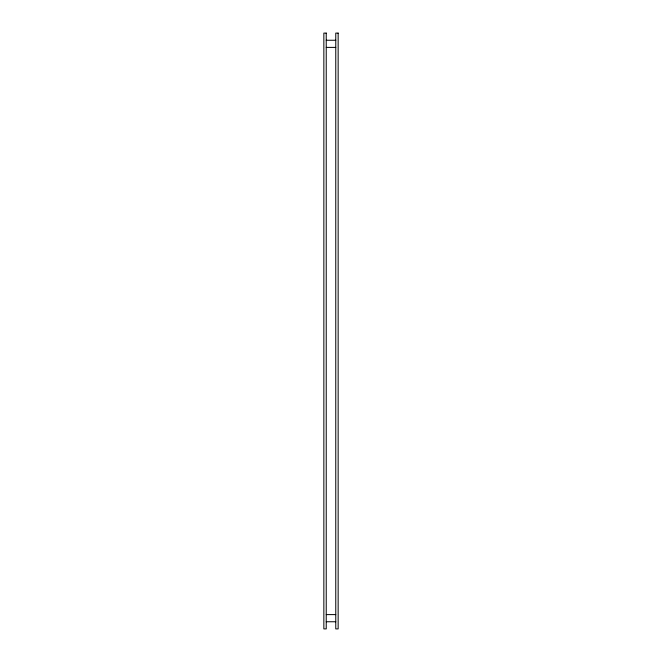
<?xml version="1.0" encoding="UTF-8"?>
<svg xmlns="http://www.w3.org/2000/svg" width="662" height="662" viewBox="0 0 662 662"><rect width="100%" height="100%" fill="white"/><g stroke="black" fill="none" stroke-linecap="round" stroke-linejoin="round"><path stroke-width="0.99" d="M326.234 40.25L335.766 40.25M326.234 47.399L335.766 47.399M326.234 614.601L335.766 614.601M326.234 621.75L335.766 621.75M326.234 33.1L323.85 33.1L323.85 628.9L326.234 628.9L326.234 33.1M338.15 33.1L335.766 33.1L335.766 628.9L338.15 628.9L338.15 33.1"/></g></svg>
